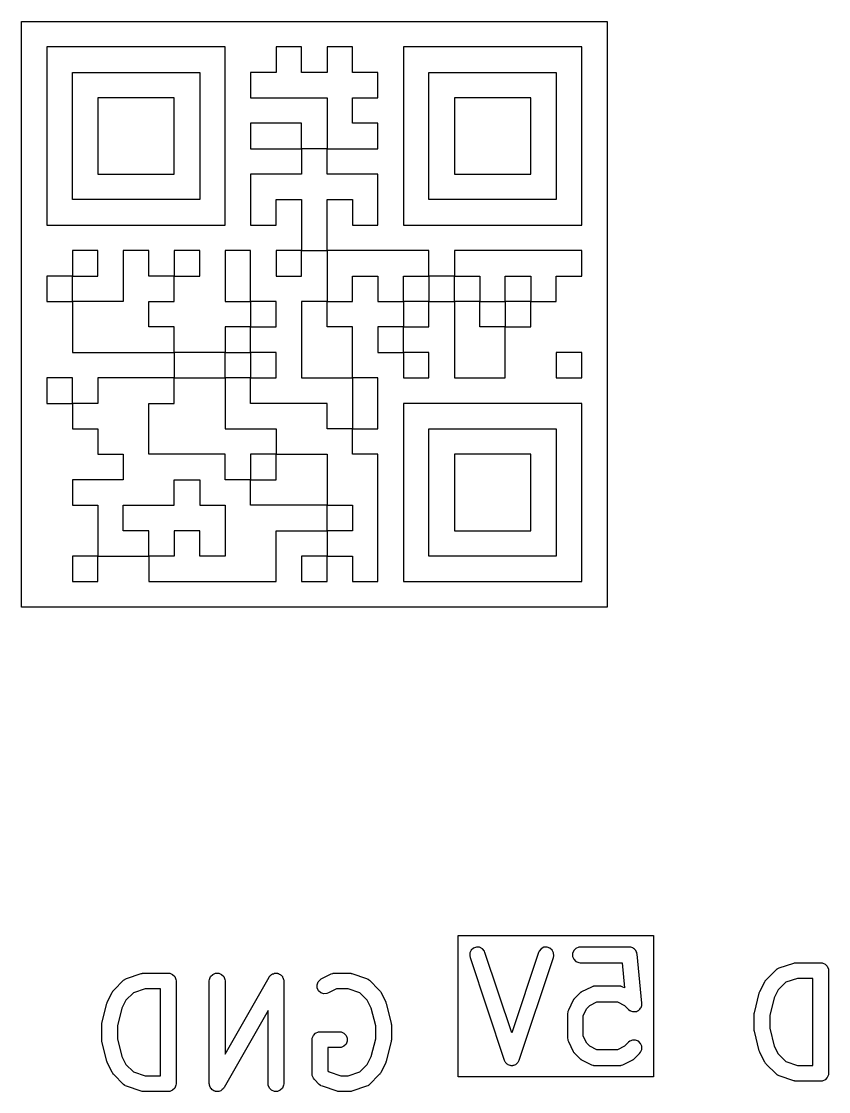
# Model space of a CAD drawing. Extents: x 172.1 to 201.5, y -105.2 to -85.7.
# Drawn here: x 172.16 to 180.01, y -103.37 to -92.96 of the extents above; entities that cross this region are included whole.
import ezdxf

# ---------------------------------------------------------------- set-up
doc = ezdxf.new("R2010")
doc.units = 0
doc.layers.add('BLACK', color=7, linetype='CONTINUOUS')

msp = doc.modelspace()

# ---------------------------------------------------------------- linework, layer by layer
at = {"layer": 'BLACK', "linetype": 'CONTINUOUS'}
for p, q in [((172.155612, -95.8088), (172.155612, -92.958412)), ((172.155612, -92.958412), (175.006, -92.958412)), ((175.006, -92.958412), (177.856388, -92.958412)), ((177.856388, -92.958412), (177.856388, -93.206271)), ((173.270982, -93.206271), (172.403472, -93.206271)), ((172.403472, -93.206271), (172.403472, -94.073781)), ((174.138491, -93.206271), (173.270982, -93.206271)), ((174.138491, -94.073781), (174.138491, -93.206271)), ((174.758141, -93.206271), (174.634211, -93.206271)), ((174.634211, -93.206271), (174.634211, -93.330201)), ((174.88207, -93.206271), (174.758141, -93.206271)), ((174.88207, -93.330201), (174.88207, -93.206271)), ((175.25386, -93.206271), (175.12993, -93.206271)), ((175.12993, -93.206271), (175.12993, -93.330201)), ((175.37779, -93.206271), (175.25386, -93.206271)), ((175.37779, -93.330201), (175.37779, -93.206271)), ((176.741019, -93.206271), (175.87351, -93.206271)), ((175.87351, -93.206271), (175.87351, -94.073781)), ((177.608529, -93.206271), (176.741019, -93.206271)), ((177.608529, -94.073781), (177.608529, -93.206271)), ((177.856388, -93.206271), (177.856388, -95.43701)), ((174.634211, -93.330201), (174.634211, -93.454131)), ((174.88207, -93.454131), (174.88207, -93.330201)), ((175.12993, -93.330201), (175.12993, -93.454131)), ((175.37779, -93.454131), (175.37779, -93.330201)), ((172.651332, -94.073781), (172.651332, -93.454131)), ((172.651332, -93.454131), (173.270982, -93.454131)), ((173.270982, -93.454131), (173.890631, -93.454131)), ((173.890631, -93.454131), (173.890631, -93.701991)), ((174.510281, -93.454131), (174.386351, -93.454131)), ((174.386351, -93.454131), (174.386351, -93.578061)), ((174.634211, -93.454131), (174.510281, -93.454131)), ((175.006, -93.454131), (174.88207, -93.454131)), ((175.12993, -93.454131), (175.006, -93.454131)), ((175.50172, -93.454131), (175.37779, -93.454131)), ((175.62565, -93.454131), (175.50172, -93.454131)), ((175.62565, -93.578061), (175.62565, -93.454131)), ((176.12137, -94.073781), (176.12137, -93.454131)), ((176.12137, -93.454131), (176.741019, -93.454131)), ((176.741019, -93.454131), (177.360669, -93.454131)), ((177.360669, -93.454131), (177.360669, -93.701991)), ((174.386351, -93.578061), (174.386351, -93.701991)), ((175.62565, -93.701991), (175.62565, -93.578061)), ((173.270982, -93.701991), (172.899192, -93.701991)), ((172.899192, -93.701991), (172.899192, -94.073781)), ((173.642771, -93.701991), (173.270982, -93.701991)), ((173.642771, -94.073781), (173.642771, -93.701991)), ((173.890631, -93.701991), (173.890631, -94.073781)), ((174.386351, -93.701991), (174.758141, -93.701991)), ((174.758141, -93.701991), (175.12993, -93.701991)), ((175.12993, -93.701991), (175.12993, -93.949851)), ((175.37779, -93.825921), (175.37779, -93.701991)), ((175.37779, -93.701991), (175.50172, -93.701991)), ((175.50172, -93.701991), (175.62565, -93.701991)), ((176.741019, -93.701991), (176.369229, -93.701991)), ((176.369229, -93.701991), (176.369229, -94.073781)), ((177.112809, -93.701991), (176.741019, -93.701991)), ((177.112809, -94.073781), (177.112809, -93.701991)), ((177.360669, -93.701991), (177.360669, -94.073781)), ((175.37779, -93.949851), (175.37779, -93.825921)), ((174.634211, -93.949851), (174.386351, -93.949851)), ((174.386351, -93.949851), (174.386351, -94.073781)), ((174.88207, -93.949851), (174.634211, -93.949851)), ((174.88207, -94.073781), (174.88207, -93.949851)), ((175.12993, -93.949851), (175.12993, -94.197711)), ((175.50172, -93.949851), (175.37779, -93.949851)), ((175.62565, -93.949851), (175.50172, -93.949851)), ((175.62565, -94.073781), (175.62565, -93.949851)), ((172.403472, -94.073781), (172.403472, -94.94129)), ((172.651332, -94.69343), (172.651332, -94.073781)), ((172.899192, -94.073781), (172.899192, -94.445571)), ((173.642771, -94.445571), (173.642771, -94.073781)), ((173.890631, -94.073781), (173.890631, -94.69343)), ((174.138491, -94.94129), (174.138491, -94.073781)), ((174.386351, -94.073781), (174.386351, -94.197711)), ((174.88207, -94.197711), (174.88207, -94.073781)), ((175.62565, -94.197711), (175.62565, -94.073781)), ((175.87351, -94.073781), (175.87351, -94.94129)), ((176.12137, -94.69343), (176.12137, -94.073781)), ((176.369229, -94.073781), (176.369229, -94.445571)), ((177.112809, -94.445571), (177.112809, -94.073781)), ((177.360669, -94.073781), (177.360669, -94.69343)), ((177.608529, -94.94129), (177.608529, -94.073781)), ((174.386351, -94.197711), (174.634211, -94.197711)), ((174.634211, -94.197711), (174.88207, -94.197711)), ((175.006, -94.197711), (174.88207, -94.197711)), ((174.88207, -94.197711), (174.88207, -94.321641)), ((175.12993, -94.197711), (175.006, -94.197711)), ((175.12993, -94.321641), (175.12993, -94.197711)), ((175.12993, -94.197711), (175.37779, -94.197711)), ((175.37779, -94.197711), (175.62565, -94.197711)), ((174.88207, -94.321641), (174.88207, -94.445571)), ((175.12993, -94.445571), (175.12993, -94.321641)), ((172.899192, -94.445571), (173.270982, -94.445571)), ((173.270982, -94.445571), (173.642771, -94.445571)), ((174.634211, -94.445571), (174.386351, -94.445571)), ((174.386351, -94.445571), (174.386351, -94.69343)), ((174.88207, -94.445571), (174.634211, -94.445571)), ((175.37779, -94.445571), (175.12993, -94.445571)), ((175.62565, -94.445571), (175.37779, -94.445571)), ((175.62565, -94.69343), (175.62565, -94.445571)), ((176.369229, -94.445571), (176.741019, -94.445571)), ((176.741019, -94.445571), (177.112809, -94.445571)), ((173.270982, -94.69343), (172.651332, -94.69343)), ((173.890631, -94.69343), (173.270982, -94.69343)), ((174.386351, -94.69343), (174.386351, -94.94129)), ((174.634211, -94.81736), (174.634211, -94.69343)), ((174.634211, -94.69343), (174.758141, -94.69343)), ((174.758141, -94.69343), (174.88207, -94.69343)), ((174.88207, -94.69343), (174.88207, -94.94129)), ((175.12993, -94.94129), (175.12993, -94.69343)), ((175.12993, -94.69343), (175.25386, -94.69343)), ((175.25386, -94.69343), (175.37779, -94.69343)), ((175.37779, -94.69343), (175.37779, -94.81736)), ((175.62565, -94.94129), (175.62565, -94.69343)), ((176.741019, -94.69343), (176.12137, -94.69343)), ((177.360669, -94.69343), (176.741019, -94.69343)), ((174.634211, -94.94129), (174.634211, -94.81736)), ((175.37779, -94.81736), (175.37779, -94.94129)), ((172.403472, -94.94129), (173.270982, -94.94129)), ((173.270982, -94.94129), (174.138491, -94.94129)), ((174.386351, -94.94129), (174.510281, -94.94129)), ((174.510281, -94.94129), (174.634211, -94.94129)), ((174.88207, -94.94129), (174.88207, -95.18915)), ((175.12993, -95.18915), (175.12993, -94.94129)), ((175.37779, -94.94129), (175.50172, -94.94129)), ((175.50172, -94.94129), (175.62565, -94.94129)), ((175.87351, -94.94129), (176.741019, -94.94129)), ((176.741019, -94.94129), (177.608529, -94.94129)), ((172.775262, -95.18915), (172.651332, -95.18915)), ((172.651332, -95.18915), (172.651332, -95.31308)), ((172.899192, -95.18915), (172.775262, -95.18915)), ((172.899192, -95.31308), (172.899192, -95.18915)), ((173.270982, -95.18915), (173.147052, -95.18915)), ((173.147052, -95.18915), (173.147052, -95.43701)), ((173.394911, -95.18915), (173.270982, -95.18915)), ((173.394911, -95.31308), (173.394911, -95.18915)), ((173.766701, -95.18915), (173.642771, -95.18915)), ((173.642771, -95.18915), (173.642771, -95.31308)), ((173.890631, -95.18915), (173.766701, -95.18915)), ((173.890631, -95.31308), (173.890631, -95.18915)), ((174.262421, -95.18915), (174.138491, -95.18915)), ((174.138491, -95.18915), (174.138491, -95.43701)), ((174.386351, -95.18915), (174.262421, -95.18915)), ((174.386351, -95.43701), (174.386351, -95.18915)), ((174.758141, -95.18915), (174.634211, -95.18915)), ((174.634211, -95.18915), (174.634211, -95.31308)), ((174.88207, -95.18915), (174.758141, -95.18915)), ((174.88207, -95.31308), (174.88207, -95.18915)), ((174.88207, -95.18915), (175.006, -95.18915)), ((175.006, -95.18915), (175.12993, -95.18915)), ((175.62565, -95.18915), (175.12993, -95.18915)), ((175.12993, -95.18915), (175.12993, -95.43701)), ((176.12137, -95.18915), (175.62565, -95.18915)), ((176.12137, -95.31308), (176.12137, -95.18915)), ((176.988879, -95.18915), (176.369229, -95.18915)), ((176.369229, -95.18915), (176.369229, -95.31308)), ((177.608529, -95.18915), (176.988879, -95.18915)), ((177.608529, -95.31308), (177.608529, -95.18915)), ((172.651332, -95.31308), (172.651332, -95.43701)), ((172.899192, -95.43701), (172.899192, -95.31308)), ((173.394911, -95.43701), (173.394911, -95.31308)), ((173.642771, -95.31308), (173.642771, -95.43701)), ((173.890631, -95.43701), (173.890631, -95.31308)), ((174.634211, -95.31308), (174.634211, -95.43701)), ((174.88207, -95.43701), (174.88207, -95.31308)), ((176.12137, -95.43701), (176.12137, -95.31308)), ((176.369229, -95.31308), (176.369229, -95.43701)), ((177.608529, -95.43701), (177.608529, -95.31308)), ((172.527402, -95.43701), (172.403472, -95.43701)), ((172.403472, -95.43701), (172.403472, -95.56094)), ((172.651332, -95.43701), (172.527402, -95.43701)), ((172.651332, -95.56094), (172.651332, -95.43701)), ((172.651332, -95.43701), (172.775262, -95.43701)), ((172.775262, -95.43701), (172.899192, -95.43701)), ((173.147052, -95.43701), (173.147052, -95.68487)), ((173.518841, -95.43701), (173.394911, -95.43701)), ((173.642771, -95.43701), (173.518841, -95.43701)), ((173.642771, -95.56094), (173.642771, -95.43701)), ((173.642771, -95.43701), (173.766701, -95.43701)), ((173.766701, -95.43701), (173.890631, -95.43701)), ((174.138491, -95.43701), (174.138491, -95.68487)), ((174.386351, -95.68487), (174.386351, -95.43701)), ((174.634211, -95.43701), (174.758141, -95.43701)), ((174.758141, -95.43701), (174.88207, -95.43701)), ((175.12993, -95.43701), (175.12993, -95.68487)), ((175.37779, -95.56094), (175.37779, -95.43701)), ((175.37779, -95.43701), (175.50172, -95.43701)), ((175.50172, -95.43701), (175.62565, -95.43701)), ((175.62565, -95.43701), (175.62565, -95.56094)), ((175.87351, -95.56094), (175.87351, -95.43701)), ((175.87351, -95.43701), (175.99744, -95.43701)), ((175.99744, -95.43701), (176.12137, -95.43701)), ((176.12137, -95.43701), (176.12137, -95.56094)), ((176.2453, -95.43701), (176.12137, -95.43701)), ((176.369229, -95.43701), (176.2453, -95.43701)), ((176.369229, -95.56094), (176.369229, -95.43701)), ((176.369229, -95.43701), (176.493159, -95.43701)), ((176.493159, -95.43701), (176.617089, -95.43701)), ((176.617089, -95.43701), (176.617089, -95.56094)), ((176.864949, -95.56094), (176.864949, -95.43701)), ((176.864949, -95.43701), (176.988879, -95.43701)), ((176.988879, -95.43701), (177.112809, -95.43701)), ((177.112809, -95.43701), (177.112809, -95.56094)), ((177.360669, -95.56094), (177.360669, -95.43701)), ((177.360669, -95.43701), (177.484599, -95.43701)), ((177.484599, -95.43701), (177.608529, -95.43701)), ((177.856388, -95.43701), (177.856388, -95.8088)), ((172.403472, -95.56094), (172.403472, -95.68487)), ((172.651332, -95.68487), (172.651332, -95.56094)), ((173.642771, -95.68487), (173.642771, -95.56094)), ((175.37779, -95.68487), (175.37779, -95.56094)), ((175.62565, -95.56094), (175.62565, -95.68487)), ((175.87351, -95.68487), (175.87351, -95.56094)), ((176.12137, -95.56094), (176.12137, -95.68487)), ((176.369229, -95.68487), (176.369229, -95.56094)), ((176.617089, -95.56094), (176.617089, -95.68487)), ((176.864949, -95.68487), (176.864949, -95.56094)), ((177.112809, -95.56094), (177.112809, -95.68487)), ((177.360669, -95.68487), (177.360669, -95.56094)), ((172.403472, -95.68487), (172.527402, -95.68487)), ((172.527402, -95.68487), (172.651332, -95.68487)), ((172.899192, -95.68487), (172.651332, -95.68487)), ((172.651332, -95.68487), (172.651332, -95.93273)), ((173.147052, -95.68487), (172.899192, -95.68487)), ((173.394911, -95.8088), (173.394911, -95.68487)), ((173.394911, -95.68487), (173.518841, -95.68487)), ((173.518841, -95.68487), (173.642771, -95.68487)), ((174.138491, -95.68487), (174.262421, -95.68487)), ((174.262421, -95.68487), (174.386351, -95.68487)), ((174.510281, -95.68487), (174.386351, -95.68487)), ((174.386351, -95.68487), (174.386351, -95.8088)), ((174.634211, -95.68487), (174.510281, -95.68487)), ((174.634211, -95.8088), (174.634211, -95.68487)), ((175.006, -95.68487), (174.88207, -95.68487)), ((174.88207, -95.68487), (174.88207, -95.93273)), ((175.12993, -95.68487), (175.006, -95.68487)), ((175.12993, -95.68487), (175.25386, -95.68487)), ((175.12993, -95.8088), (175.12993, -95.68487)), ((175.25386, -95.68487), (175.37779, -95.68487)), ((175.62565, -95.68487), (175.74958, -95.68487)), ((175.74958, -95.68487), (175.87351, -95.68487)), ((175.99744, -95.68487), (175.87351, -95.68487)), ((175.87351, -95.68487), (175.87351, -95.8088)), ((176.12137, -95.68487), (175.99744, -95.68487)), ((176.12137, -95.8088), (176.12137, -95.68487)), ((176.12137, -95.68487), (176.2453, -95.68487)), ((176.2453, -95.68487), (176.369229, -95.68487)), ((176.493159, -95.68487), (176.369229, -95.68487)), ((176.369229, -95.68487), (176.369229, -96.056659)), ((176.617089, -95.68487), (176.493159, -95.68487)), ((176.617089, -95.68487), (176.741019, -95.68487)), ((176.617089, -95.8088), (176.617089, -95.68487)), ((176.741019, -95.68487), (176.864949, -95.68487)), ((176.988879, -95.68487), (176.864949, -95.68487)), ((176.864949, -95.68487), (176.864949, -95.8088)), ((177.112809, -95.68487), (176.988879, -95.68487)), ((177.112809, -95.8088), (177.112809, -95.68487)), ((177.112809, -95.68487), (177.236739, -95.68487)), ((177.236739, -95.68487), (177.360669, -95.68487)), ((172.155612, -98.659188), (172.155612, -95.8088)), ((173.394911, -95.93273), (173.394911, -95.8088)), ((174.386351, -95.8088), (174.386351, -95.93273)), ((174.634211, -95.93273), (174.634211, -95.8088)), ((175.12993, -95.93273), (175.12993, -95.8088)), ((175.87351, -95.8088), (175.87351, -95.93273)), ((176.12137, -95.93273), (176.12137, -95.8088)), ((176.617089, -95.93273), (176.617089, -95.8088)), ((176.864949, -95.8088), (176.864949, -95.93273)), ((177.112809, -95.93273), (177.112809, -95.8088)), ((177.856388, -95.8088), (177.856388, -96.180589)), ((172.651332, -95.93273), (172.651332, -96.180589)), ((173.518841, -95.93273), (173.394911, -95.93273)), ((173.642771, -95.93273), (173.518841, -95.93273)), ((173.642771, -96.056659), (173.642771, -95.93273)), ((174.262421, -95.93273), (174.138491, -95.93273)), ((174.138491, -95.93273), (174.138491, -96.056659)), ((174.386351, -95.93273), (174.262421, -95.93273)), ((174.386351, -96.056659), (174.386351, -95.93273)), ((174.386351, -95.93273), (174.510281, -95.93273)), ((174.510281, -95.93273), (174.634211, -95.93273)), ((174.88207, -95.93273), (174.88207, -96.056659)), ((175.25386, -95.93273), (175.12993, -95.93273)), ((175.37779, -95.93273), (175.25386, -95.93273)), ((175.37779, -96.180589), (175.37779, -95.93273)), ((175.74958, -95.93273), (175.62565, -95.93273)), ((175.62565, -95.93273), (175.62565, -96.056659)), ((175.87351, -95.93273), (175.74958, -95.93273)), ((175.87351, -96.056659), (175.87351, -95.93273)), ((175.87351, -95.93273), (175.99744, -95.93273)), ((175.99744, -95.93273), (176.12137, -95.93273)), ((176.741019, -95.93273), (176.617089, -95.93273)), ((176.864949, -95.93273), (176.741019, -95.93273)), ((176.864949, -96.180589), (176.864949, -95.93273)), ((176.864949, -95.93273), (176.988879, -95.93273)), ((176.988879, -95.93273), (177.112809, -95.93273)), ((173.642771, -96.180589), (173.642771, -96.056659)), ((174.138491, -96.056659), (174.138491, -96.180589)), ((174.386351, -96.180589), (174.386351, -96.056659)), ((174.88207, -96.056659), (174.88207, -96.428449)), ((175.62565, -96.056659), (175.62565, -96.180589)), ((175.87351, -96.180589), (175.87351, -96.056659)), ((176.369229, -96.056659), (176.369229, -96.428449)), ((172.651332, -96.180589), (173.147052, -96.180589)), ((173.147052, -96.180589), (173.642771, -96.180589)), ((173.642771, -96.180589), (173.642771, -96.304519)), ((173.890631, -96.180589), (173.642771, -96.180589)), ((174.138491, -96.180589), (173.890631, -96.180589)), ((174.138491, -96.304519), (174.138491, -96.180589)), ((174.138491, -96.180589), (174.262421, -96.180589)), ((174.262421, -96.180589), (174.386351, -96.180589)), ((174.386351, -96.180589), (174.386351, -96.304519)), ((174.510281, -96.180589), (174.386351, -96.180589)), ((174.634211, -96.180589), (174.510281, -96.180589)), ((174.634211, -96.304519), (174.634211, -96.180589)), ((175.37779, -96.428449), (175.37779, -96.180589)), ((175.62565, -96.180589), (175.74958, -96.180589)), ((175.74958, -96.180589), (175.87351, -96.180589)), ((175.99744, -96.180589), (175.87351, -96.180589)), ((175.87351, -96.180589), (175.87351, -96.304519)), ((176.12137, -96.180589), (175.99744, -96.180589)), ((176.12137, -96.304519), (176.12137, -96.180589)), ((176.864949, -96.428449), (176.864949, -96.180589)), ((177.484599, -96.180589), (177.360669, -96.180589)), ((177.360669, -96.180589), (177.360669, -96.304519)), ((177.608529, -96.180589), (177.484599, -96.180589)), ((177.608529, -96.304519), (177.608529, -96.180589)), ((177.856388, -96.180589), (177.856388, -96.676309)), ((173.642771, -96.304519), (173.642771, -96.428449)), ((174.138491, -96.428449), (174.138491, -96.304519)), ((174.386351, -96.304519), (174.386351, -96.428449)), ((174.634211, -96.428449), (174.634211, -96.304519)), ((175.87351, -96.304519), (175.87351, -96.428449)), ((176.12137, -96.428449), (176.12137, -96.304519)), ((177.360669, -96.304519), (177.360669, -96.428449)), ((177.608529, -96.428449), (177.608529, -96.304519)), ((172.527402, -96.428449), (172.403472, -96.428449)), ((172.403472, -96.428449), (172.403472, -96.552379)), ((172.651332, -96.428449), (172.527402, -96.428449)), ((172.651332, -96.552379), (172.651332, -96.428449)), ((173.270982, -96.428449), (172.899192, -96.428449)), ((172.899192, -96.428449), (172.899192, -96.552379)), ((173.642771, -96.428449), (173.270982, -96.428449)), ((173.642771, -96.552379), (173.642771, -96.428449)), ((173.642771, -96.428449), (173.890631, -96.428449)), ((173.890631, -96.428449), (174.138491, -96.428449)), ((174.138491, -96.428449), (174.138491, -96.676309)), ((174.262421, -96.428449), (174.138491, -96.428449)), ((174.386351, -96.428449), (174.262421, -96.428449)), ((174.386351, -96.552379), (174.386351, -96.428449)), ((174.386351, -96.428449), (174.510281, -96.428449)), ((174.510281, -96.428449), (174.634211, -96.428449)), ((174.88207, -96.428449), (175.12993, -96.428449)), ((175.12993, -96.428449), (175.37779, -96.428449)), ((175.50172, -96.428449), (175.37779, -96.428449)), ((175.37779, -96.428449), (175.37779, -96.676309)), ((175.62565, -96.428449), (175.50172, -96.428449)), ((175.62565, -96.676309), (175.62565, -96.428449)), ((175.87351, -96.428449), (175.99744, -96.428449)), ((175.99744, -96.428449), (176.12137, -96.428449)), ((176.369229, -96.428449), (176.617089, -96.428449)), ((176.617089, -96.428449), (176.864949, -96.428449)), ((177.360669, -96.428449), (177.484599, -96.428449)), ((177.484599, -96.428449), (177.608529, -96.428449)), ((172.403472, -96.552379), (172.403472, -96.676309)), ((172.651332, -96.676309), (172.651332, -96.552379)), ((172.899192, -96.552379), (172.899192, -96.676309)), ((173.642771, -96.676309), (173.642771, -96.552379)), ((174.386351, -96.676309), (174.386351, -96.552379)), ((172.403472, -96.676309), (172.527402, -96.676309)), ((172.527402, -96.676309), (172.651332, -96.676309)), ((172.775262, -96.676309), (172.651332, -96.676309)), ((172.651332, -96.676309), (172.651332, -96.800239)), ((172.899192, -96.676309), (172.775262, -96.676309)), ((173.394911, -96.924169), (173.394911, -96.676309)), ((173.394911, -96.676309), (173.518841, -96.676309)), ((173.518841, -96.676309), (173.642771, -96.676309)), ((174.138491, -96.676309), (174.138491, -96.924169)), ((174.758141, -96.676309), (174.386351, -96.676309)), ((175.12993, -96.676309), (174.758141, -96.676309)), ((175.12993, -96.800239), (175.12993, -96.676309)), ((175.37779, -96.676309), (175.37779, -96.924169)), ((175.62565, -96.924169), (175.62565, -96.676309)), ((176.741019, -96.676309), (175.87351, -96.676309)), ((175.87351, -96.676309), (175.87351, -97.543818)), ((177.608529, -96.676309), (176.741019, -96.676309)), ((177.608529, -97.543818), (177.608529, -96.676309)), ((177.856388, -96.676309), (177.856388, -98.659188)), ((172.651332, -96.800239), (172.651332, -96.924169)), ((175.12993, -96.924169), (175.12993, -96.800239)), ((172.651332, -96.924169), (172.775262, -96.924169)), ((172.775262, -96.924169), (172.899192, -96.924169)), ((172.899192, -96.924169), (172.899192, -97.048099)), ((173.394911, -97.172029), (173.394911, -96.924169)), ((174.138491, -96.924169), (174.386351, -96.924169)), ((174.386351, -96.924169), (174.634211, -96.924169)), ((174.634211, -96.924169), (174.634211, -97.048099)), ((175.25386, -96.924169), (175.12993, -96.924169)), ((175.37779, -96.924169), (175.25386, -96.924169)), ((175.37779, -97.048099), (175.37779, -96.924169)), ((175.37779, -96.924169), (175.50172, -96.924169)), ((175.50172, -96.924169), (175.62565, -96.924169)), ((176.12137, -97.543818), (176.12137, -96.924169)), ((176.12137, -96.924169), (176.741019, -96.924169)), ((176.741019, -96.924169), (177.360669, -96.924169)), ((177.360669, -96.924169), (177.360669, -97.172029)), ((172.899192, -97.048099), (172.899192, -97.172029)), ((174.634211, -97.048099), (174.634211, -97.172029)), ((175.37779, -97.172029), (175.37779, -97.048099)), ((172.899192, -97.172029), (173.023122, -97.172029)), ((173.023122, -97.172029), (173.147052, -97.172029)), ((173.147052, -97.172029), (173.147052, -97.295959)), ((173.766701, -97.172029), (173.394911, -97.172029)), ((174.138491, -97.172029), (173.766701, -97.172029)), ((174.138491, -97.295959), (174.138491, -97.172029)), ((174.510281, -97.172029), (174.386351, -97.172029)), ((174.386351, -97.172029), (174.386351, -97.295959)), ((174.634211, -97.172029), (174.510281, -97.172029)), ((174.634211, -97.295959), (174.634211, -97.172029)), ((174.634211, -97.172029), (174.88207, -97.172029)), ((174.88207, -97.172029), (175.12993, -97.172029)), ((175.12993, -97.172029), (175.12993, -97.419889)), ((175.50172, -97.172029), (175.37779, -97.172029)), ((175.62565, -97.172029), (175.50172, -97.172029)), ((175.62565, -97.791678), (175.62565, -97.172029)), ((176.741019, -97.172029), (176.369229, -97.172029)), ((176.369229, -97.172029), (176.369229, -97.543818)), ((177.112809, -97.172029), (176.741019, -97.172029)), ((177.112809, -97.543818), (177.112809, -97.172029)), ((177.360669, -97.172029), (177.360669, -97.543818)), ((173.147052, -97.295959), (173.147052, -97.419889)), ((174.138491, -97.419889), (174.138491, -97.295959)), ((174.386351, -97.295959), (174.386351, -97.419889)), ((174.634211, -97.419889), (174.634211, -97.295959)), ((172.899192, -97.419889), (172.651332, -97.419889)), ((172.651332, -97.419889), (172.651332, -97.543818)), ((173.147052, -97.419889), (172.899192, -97.419889)), ((173.642771, -97.543818), (173.642771, -97.419889)), ((173.642771, -97.419889), (173.766701, -97.419889)), ((173.766701, -97.419889), (173.890631, -97.419889)), ((173.890631, -97.419889), (173.890631, -97.543818)), ((174.262421, -97.419889), (174.138491, -97.419889)), ((174.386351, -97.419889), (174.262421, -97.419889)), ((174.386351, -97.419889), (174.510281, -97.419889)), ((174.386351, -97.543818), (174.386351, -97.419889)), ((174.510281, -97.419889), (174.634211, -97.419889)), ((175.12993, -97.419889), (175.12993, -97.667748)), ((172.651332, -97.543818), (172.651332, -97.667748)), ((173.642771, -97.667748), (173.642771, -97.543818)), ((173.890631, -97.543818), (173.890631, -97.667748)), ((174.386351, -97.667748), (174.386351, -97.543818)), ((175.87351, -97.543818), (175.87351, -98.411328)), ((176.12137, -98.163468), (176.12137, -97.543818)), ((176.369229, -97.543818), (176.369229, -97.915608)), ((177.112809, -97.915608), (177.112809, -97.543818)), ((177.360669, -97.543818), (177.360669, -98.163468)), ((177.608529, -98.411328), (177.608529, -97.543818)), ((172.651332, -97.667748), (172.775262, -97.667748)), ((172.775262, -97.667748), (172.899192, -97.667748)), ((172.899192, -97.667748), (172.899192, -97.915608)), ((173.147052, -97.791678), (173.147052, -97.667748)), ((173.147052, -97.667748), (173.394911, -97.667748)), ((173.394911, -97.667748), (173.642771, -97.667748)), ((173.890631, -97.667748), (174.014561, -97.667748)), ((174.014561, -97.667748), (174.138491, -97.667748)), ((174.138491, -97.667748), (174.138491, -97.915608)), ((174.758141, -97.667748), (174.386351, -97.667748)), ((175.12993, -97.667748), (174.758141, -97.667748)), ((175.12993, -97.791678), (175.12993, -97.667748)), ((175.12993, -97.667748), (175.25386, -97.667748)), ((175.25386, -97.667748), (175.37779, -97.667748)), ((175.37779, -97.667748), (175.37779, -97.791678)), ((173.147052, -97.915608), (173.147052, -97.791678)), ((175.12993, -97.915608), (175.12993, -97.791678)), ((175.37779, -97.791678), (175.37779, -97.915608)), ((175.62565, -98.411328), (175.62565, -97.791678)), ((172.899192, -97.915608), (172.899192, -98.163468)), ((173.270982, -97.915608), (173.147052, -97.915608)), ((173.394911, -97.915608), (173.270982, -97.915608)), ((173.394911, -98.039538), (173.394911, -97.915608)), ((173.766701, -97.915608), (173.642771, -97.915608)), ((173.642771, -97.915608), (173.642771, -98.039538)), ((173.890631, -97.915608), (173.766701, -97.915608)), ((173.890631, -98.039538), (173.890631, -97.915608)), ((174.138491, -97.915608), (174.138491, -98.163468)), ((174.634211, -98.163468), (174.634211, -97.915608)), ((174.634211, -97.915608), (174.88207, -97.915608)), ((174.88207, -97.915608), (175.12993, -97.915608)), ((175.25386, -97.915608), (175.12993, -97.915608)), ((175.12993, -97.915608), (175.12993, -98.039538)), ((175.37779, -97.915608), (175.25386, -97.915608)), ((176.369229, -97.915608), (176.741019, -97.915608)), ((176.741019, -97.915608), (177.112809, -97.915608)), ((173.394911, -98.163468), (173.394911, -98.039538)), ((173.642771, -98.039538), (173.642771, -98.163468)), ((173.890631, -98.163468), (173.890631, -98.039538)), ((175.12993, -98.039538), (175.12993, -98.163468)), ((172.775262, -98.163468), (172.651332, -98.163468)), ((172.651332, -98.163468), (172.651332, -98.287398)), ((172.899192, -98.163468), (172.775262, -98.163468)), ((172.899192, -98.287398), (172.899192, -98.163468)), ((172.899192, -98.163468), (173.147052, -98.163468)), ((173.147052, -98.163468), (173.394911, -98.163468)), ((173.518841, -98.163468), (173.394911, -98.163468)), ((173.394911, -98.163468), (173.394911, -98.287398)), ((173.642771, -98.163468), (173.518841, -98.163468)), ((174.014561, -98.163468), (173.890631, -98.163468)), ((174.138491, -98.163468), (174.014561, -98.163468)), ((174.634211, -98.411328), (174.634211, -98.163468)), ((175.006, -98.163468), (174.88207, -98.163468)), ((174.88207, -98.163468), (174.88207, -98.287398)), ((175.12993, -98.163468), (175.006, -98.163468)), ((175.12993, -98.287398), (175.12993, -98.163468)), ((175.12993, -98.163468), (175.25386, -98.163468)), ((175.25386, -98.163468), (175.37779, -98.163468)), ((175.37779, -98.163468), (175.37779, -98.287398)), ((176.741019, -98.163468), (176.12137, -98.163468)), ((177.360669, -98.163468), (176.741019, -98.163468)), ((172.651332, -98.287398), (172.651332, -98.411328)), ((172.899192, -98.411328), (172.899192, -98.287398)), ((173.394911, -98.287398), (173.394911, -98.411328)), ((174.88207, -98.287398), (174.88207, -98.411328)), ((175.12993, -98.411328), (175.12993, -98.287398)), ((175.37779, -98.287398), (175.37779, -98.411328)), ((172.651332, -98.411328), (172.775262, -98.411328)), ((172.775262, -98.411328), (172.899192, -98.411328)), ((173.394911, -98.411328), (174.014561, -98.411328)), ((174.014561, -98.411328), (174.634211, -98.411328)), ((174.88207, -98.411328), (175.006, -98.411328)), ((175.006, -98.411328), (175.12993, -98.411328)), ((175.37779, -98.411328), (175.50172, -98.411328)), ((175.50172, -98.411328), (175.62565, -98.411328)), ((175.87351, -98.411328), (176.741019, -98.411328)), ((176.741019, -98.411328), (177.608529, -98.411328)), ((175.006, -98.659188), (172.155612, -98.659188)), ((177.856388, -98.659188), (175.006, -98.659188)), ((176.407647, -103.232074), (176.407647, -101.856852)), ((176.407647, -101.856852), (178.30572, -101.856852)), ((178.30572, -101.856852), (178.30572, -103.232074)), ((176.556772, -101.978003), (176.534223, -101.99756)), ((176.585089, -101.968564), (176.556772, -101.978003)), ((176.614863, -101.97068), (176.585089, -101.968564)), ((176.64156, -101.984029), (176.614863, -101.97068)), ((177.241117, -101.970681), (177.21442, -101.984029)), ((177.270891, -101.968564), (177.241117, -101.970681)), ((177.299208, -101.978003), (177.270891, -101.968564)), ((177.321757, -101.997561), (177.299208, -101.978003)), ((177.579733, -101.969433), (177.552156, -101.980856)), ((177.594657, -101.967963), (177.579733, -101.969433)), ((178.070847, -101.967963), (177.594657, -101.967963)), ((178.076365, -101.968506), (178.070847, -101.967963)), ((178.078231, -101.96832), (178.076365, -101.968506)), ((178.080053, -101.968869), (178.078231, -101.96832)), ((178.085771, -101.969433), (178.080053, -101.968869)), ((178.096103, -101.973712), (178.085771, -101.969433)), ((178.106808, -101.976943), (178.096103, -101.973712)), ((178.109788, -101.979381), (178.106808, -101.976943)), ((176.520874, -102.024257), (176.518758, -102.054031)), ((176.518758, -102.054031), (176.522083, -102.068654)), ((176.534223, -101.99756), (176.520874, -102.024257)), ((176.522083, -102.068654), (176.855416, -103.068654)), ((176.661117, -102.006578), (176.64156, -101.984029)), ((176.667231, -102.020272), (176.661117, -102.006578)), ((176.92799, -102.802549), (176.667231, -102.020272)), ((177.188749, -102.020272), (176.92799, -102.802549)), ((177.000564, -103.068654), (177.333897, -102.068655)), ((177.194863, -102.006579), (177.188749, -102.020272)), ((177.21442, -101.984029), (177.194863, -102.006579)), ((177.335106, -102.024258), (177.321757, -101.997561)), ((177.333897, -102.068655), (177.337222, -102.054032)), ((177.337222, -102.054032), (177.335106, -102.024258)), ((177.53105, -102.001962), (177.519627, -102.029539)), ((177.519627, -102.029539), (177.519627, -102.059387)), ((177.519627, -102.059387), (177.53105, -102.086964)), ((177.552156, -101.980856), (177.53105, -102.001962)), ((178.113348, -101.980856), (178.109788, -101.979381)), ((178.121257, -101.988765), (178.113348, -101.980856)), ((178.129909, -101.995844), (178.121257, -101.988765)), ((178.131729, -101.999237), (178.129909, -101.995844)), ((178.134454, -102.001962), (178.131729, -101.999237)), ((178.138732, -102.012291), (178.134454, -102.001962)), ((178.14402, -102.022147), (178.138732, -102.012291)), ((178.145149, -102.027782), (178.14402, -102.022147)), ((178.145877, -102.029539), (178.145149, -102.027782)), ((178.145877, -102.031412), (178.145877, -102.029539)), ((178.146967, -102.036851), (178.145877, -102.031412)), ((178.194586, -102.513041), (178.146967, -102.036851)), ((177.53105, -102.086964), (177.552156, -102.10807)), ((177.552156, -102.10807), (177.579733, -102.119493)), ((177.579733, -102.119493), (177.594657, -102.120963)), ((177.594657, -102.120963), (178.001616, -102.120963)), ((178.001616, -102.120963), (178.026029, -102.365095)), ((179.499782, -102.190388), (179.511375, -102.180875)), ((179.511375, -102.180875), (179.513914, -102.179823)), ((179.513914, -102.179823), (179.515991, -102.178022)), ((179.515991, -102.178022), (179.529685, -102.171908)), ((179.529685, -102.171908), (179.672541, -102.124289)), ((179.672541, -102.124289), (179.679943, -102.122605)), ((179.679943, -102.122605), (179.681809, -102.121833)), ((179.681809, -102.121833), (179.684514, -102.121566)), ((179.684514, -102.121566), (179.687164, -102.120964)), ((179.687164, -102.120964), (179.689178, -102.121107)), ((179.689178, -102.121107), (179.696733, -102.120363)), ((179.696733, -102.120363), (179.934828, -102.120363)), ((179.934828, -102.120363), (179.949752, -102.121833)), ((179.949752, -102.121833), (179.977329, -102.133256)), ((179.977329, -102.133256), (179.998435, -102.154362)), ((179.998435, -102.154362), (180.009858, -102.181939)), ((180.009858, -102.181939), (180.011328, -102.196863)), ((173.149782, -102.291988), (173.161375, -102.282475)), ((173.161375, -102.282475), (173.163914, -102.281423)), ((173.163914, -102.281423), (173.165991, -102.279622)), ((173.165991, -102.279622), (173.179685, -102.273508)), ((173.179685, -102.273508), (173.322541, -102.225889)), ((173.322541, -102.225889), (173.329943, -102.224205)), ((173.329943, -102.224205), (173.331809, -102.223433)), ((173.331809, -102.223433), (173.334514, -102.223166)), ((173.334514, -102.223166), (173.337164, -102.222564)), ((173.337164, -102.222564), (173.339178, -102.222707)), ((173.339178, -102.222707), (173.346733, -102.221963)), ((173.346733, -102.221963), (173.584828, -102.221963)), ((173.584828, -102.221963), (173.599752, -102.223433)), ((173.599752, -102.223433), (173.627329, -102.234856)), ((173.627329, -102.234856), (173.648435, -102.255962)), ((173.648435, -102.255962), (173.659858, -102.283539)), ((173.659858, -102.283539), (173.661328, -102.298463)), ((173.984519, -102.298463), (173.985989, -102.283539)), ((173.985989, -102.283539), (173.997412, -102.255962)), ((173.997412, -102.255962), (174.018518, -102.234856)), ((174.018518, -102.234856), (174.046095, -102.223433)), ((174.046095, -102.223433), (174.075943, -102.223433)), ((174.075943, -102.223433), (174.10352, -102.234856)), ((174.10352, -102.234856), (174.124626, -102.255962)), ((174.124626, -102.255962), (174.136049, -102.283539)), ((174.136049, -102.283539), (174.137519, -102.298463)), ((174.137519, -103.010395), (174.566026, -102.260508)), ((174.566026, -102.260508), (174.568261, -102.257359)), ((174.568261, -102.257359), (174.56884, -102.255962)), ((174.56884, -102.255962), (174.570264, -102.254537)), ((174.570264, -102.254537), (174.574707, -102.24828)), ((174.574707, -102.24828), (174.582752, -102.242049)), ((174.582752, -102.242049), (174.589946, -102.234856)), ((174.589946, -102.234856), (174.594451, -102.232989)), ((174.594451, -102.232989), (174.598307, -102.230004)), ((174.598307, -102.230004), (174.608122, -102.227327)), ((174.608122, -102.227327), (174.617523, -102.223433)), ((174.617523, -102.223433), (174.6224, -102.223433)), ((174.6224, -102.223433), (174.627104, -102.22215)), ((174.627104, -102.22215), (174.637197, -102.223433)), ((174.637197, -102.223433), (174.647371, -102.223433)), ((174.647371, -102.223433), (174.651875, -102.225298)), ((174.651875, -102.225298), (174.656715, -102.225914)), ((174.656715, -102.225914), (174.665552, -102.230964)), ((174.665552, -102.230964), (174.674948, -102.234856)), ((174.674948, -102.234856), (174.678394, -102.238302)), ((174.678394, -102.238302), (174.68263, -102.240723)), ((174.68263, -102.240723), (174.68886, -102.248768)), ((174.68886, -102.248768), (174.696054, -102.255962)), ((174.696054, -102.255962), (174.69792, -102.260467)), ((174.69792, -102.260467), (174.700906, -102.264323)), ((174.700906, -102.264323), (174.703582, -102.274138)), ((174.703582, -102.274138), (174.707477, -102.283539)), ((174.707477, -102.283539), (174.708228, -102.291172)), ((175.042178, -102.308197), (175.061735, -102.285647)), ((175.061735, -102.285647), (175.074426, -102.277658)), ((175.074426, -102.277658), (175.169664, -102.230039)), ((175.169664, -102.230039), (175.18367, -102.22468)), ((175.18367, -102.22468), (175.186411, -102.224485)), ((175.186411, -102.224485), (175.188952, -102.223433)), ((175.188952, -102.223433), (175.203876, -102.221963)), ((175.203876, -102.221963), (175.346733, -102.221963)), ((175.346733, -102.221963), (175.354287, -102.222707)), ((175.354287, -102.222707), (175.356301, -102.222564)), ((175.356301, -102.222564), (175.35895, -102.223166)), ((175.35895, -102.223166), (175.361657, -102.223433)), ((175.361657, -102.223433), (175.363524, -102.224206)), ((175.363524, -102.224206), (175.370924, -102.225889)), ((175.370924, -102.225889), (175.513781, -102.273508)), ((175.513781, -102.273508), (175.527474, -102.279622)), ((175.527474, -102.279622), (175.52955, -102.281422)), ((175.52955, -102.281422), (175.532091, -102.282475)), ((175.532091, -102.282475), (175.543684, -102.291988)), ((179.399729, -102.291492), (179.404544, -102.285626)), ((179.404544, -102.285626), (179.499782, -102.190388)), ((179.709146, -102.273363), (179.595201, -102.311344)), ((179.858328, -102.273363), (179.709146, -102.273363)), ((179.858328, -103.120363), (179.858328, -102.273363)), ((180.011328, -102.196863), (180.011328, -103.196863)), ((173.046752, -102.39672), (173.048203, -102.394417)), ((173.048203, -102.394417), (173.049729, -102.393092)), ((173.049729, -102.393092), (173.054544, -102.387226)), ((173.054544, -102.387226), (173.149782, -102.291988)), ((173.359146, -102.374963), (173.245201, -102.412944)), ((173.508328, -102.374963), (173.359146, -102.374963)), ((173.508328, -103.221963), (173.508328, -102.374963)), ((173.661328, -102.298463), (173.661328, -103.298463)), ((173.984519, -103.298463), (173.984519, -102.298463)), ((174.137519, -102.298463), (174.137519, -103.010395)), ((174.708228, -102.291172), (174.70876, -102.29312)), ((174.70876, -102.29312), (174.708568, -102.294623)), ((174.708568, -102.294623), (174.708947, -102.298463)), ((174.708947, -102.298463), (174.708947, -103.298463)), ((175.032739, -102.336514), (175.042178, -102.308197)), ((175.034855, -102.366288), (175.032739, -102.336514)), ((175.048203, -102.392985), (175.034855, -102.366288)), ((175.070753, -102.412542), (175.048203, -102.392985)), ((175.221936, -102.374963), (175.14285, -102.414506)), ((175.33432, -102.374963), (175.221936, -102.374963)), ((175.448264, -102.412944), (175.33432, -102.374963)), ((175.543684, -102.291988), (175.638922, -102.387226)), ((175.638922, -102.387226), (175.643736, -102.393092)), ((175.643736, -102.393092), (175.645263, -102.394417)), ((175.645263, -102.394417), (175.646713, -102.39672)), ((177.703302, -102.356991), (177.608064, -102.40461)), ((177.717308, -102.351632), (177.703302, -102.356991)), ((177.720049, -102.351437), (177.717308, -102.351632)), ((177.72259, -102.350385), (177.720049, -102.351437)), ((177.737514, -102.348915), (177.72259, -102.350385)), ((177.975609, -102.348915), (177.737514, -102.348915)), ((177.990533, -102.350385), (177.975609, -102.348915)), ((177.993073, -102.351437), (177.990533, -102.350385)), ((177.995815, -102.351632), (177.993073, -102.351437)), ((178.009821, -102.356991), (177.995815, -102.351632)), ((178.026029, -102.365095), (178.009821, -102.356991)), ((179.342595, -102.400746), (179.390214, -102.305508)), ((179.390214, -102.305508), (179.394259, -102.299081)), ((179.394259, -102.299081), (179.395031, -102.297219)), ((179.395031, -102.297219), (179.396752, -102.29512)), ((179.396752, -102.29512), (179.398203, -102.292817)), ((179.398203, -102.292817), (179.399729, -102.291492)), ((179.52151, -102.385036), (179.483198, -102.46166)), ((179.595201, -102.311344), (179.52151, -102.385036)), ((172.992595, -102.502346), (173.040214, -102.407108)), ((173.040214, -102.407108), (173.044259, -102.400681)), ((173.044259, -102.400681), (173.045031, -102.398819)), ((173.045031, -102.398819), (173.046752, -102.39672)), ((173.17151, -102.486636), (173.133198, -102.56326)), ((173.245201, -102.412944), (173.17151, -102.486636)), ((175.09907, -102.421981), (175.070753, -102.412542)), ((175.128844, -102.419865), (175.09907, -102.421981)), ((175.14285, -102.414506), (175.128844, -102.419865)), ((175.521956, -102.486636), (175.448264, -102.412944)), ((175.560268, -102.56326), (175.521956, -102.486636)), ((175.646713, -102.39672), (175.648435, -102.398819)), ((175.648435, -102.398819), (175.649206, -102.400681)), ((175.649206, -102.400681), (175.653252, -102.407108)), ((175.653252, -102.407108), (175.700871, -102.502346)), ((177.526233, -102.486441), (177.478614, -102.581679)), ((177.530278, -102.480014), (177.526233, -102.486441)), ((177.53105, -102.478152), (177.530278, -102.480014)), ((177.532771, -102.476053), (177.53105, -102.478152)), ((177.534222, -102.47375), (177.532771, -102.476053)), ((177.535748, -102.472425), (177.534222, -102.47375)), ((177.540563, -102.466559), (177.535748, -102.472425)), ((177.588182, -102.418941), (177.540563, -102.466559)), ((177.594048, -102.414125), (177.588182, -102.418941)), ((177.595373, -102.412599), (177.594048, -102.414125)), ((177.597674, -102.41115), (177.595373, -102.412599)), ((177.599774, -102.409427), (177.597674, -102.41115)), ((177.601639, -102.408654), (177.599774, -102.409427)), ((177.608064, -102.40461), (177.601639, -102.408654)), ((179.289184, -102.60688), (179.336803, -102.416404)), ((179.336803, -102.416404), (179.337196, -102.415301)), ((179.337196, -102.415301), (179.337236, -102.414752)), ((179.337236, -102.414752), (179.339614, -102.408536)), ((179.339614, -102.408536), (179.341849, -102.402282)), ((179.341849, -102.402282), (179.342176, -102.40184)), ((179.342176, -102.40184), (179.342595, -102.400746)), ((179.483198, -102.46166), (179.4399, -102.634852)), ((172.939184, -102.70848), (172.986803, -102.518004)), ((172.986803, -102.518004), (172.987196, -102.516901)), ((172.987196, -102.516901), (172.987236, -102.516352)), ((172.987236, -102.516352), (172.989614, -102.510136)), ((172.989614, -102.510136), (172.991849, -102.503882)), ((172.991849, -102.503882), (172.992176, -102.50344)), ((172.992176, -102.50344), (172.992595, -102.502346)), ((173.133198, -102.56326), (173.0899, -102.736452)), ((174.555947, -102.586529), (174.12744, -103.336418)), ((174.555947, -103.298463), (174.555947, -102.586529)), ((175.603566, -102.736452), (175.560268, -102.56326)), ((175.700871, -102.502346), (175.701289, -102.50344)), ((175.701289, -102.50344), (175.701617, -102.503882)), ((175.701617, -102.503882), (175.703851, -102.510136)), ((175.703851, -102.510136), (175.70623, -102.516352)), ((175.70623, -102.516352), (175.706269, -102.516901)), ((175.706269, -102.516901), (175.706663, -102.518004)), ((175.706663, -102.518004), (175.754282, -102.70848)), ((177.472008, -102.600967), (177.470538, -102.615891)), ((177.47306, -102.598426), (177.472008, -102.600967)), ((177.473255, -102.595685), (177.47306, -102.598426)), ((177.478614, -102.581679), (177.473255, -102.595685)), ((177.623538, -102.633951), (177.657529, -102.565968)), ((177.657529, -102.565968), (177.68759, -102.535906)), ((177.68759, -102.535906), (177.755574, -102.501915)), ((177.755574, -102.501915), (177.957549, -102.501915)), ((177.957549, -102.501915), (178.025531, -102.535906)), ((178.025531, -102.535906), (178.064372, -102.574746)), ((178.064372, -102.574746), (178.075964, -102.58426)), ((178.075964, -102.58426), (178.079525, -102.585735)), ((178.079525, -102.585735), (178.082505, -102.588173)), ((178.082505, -102.588173), (178.093211, -102.591403)), ((178.093211, -102.591403), (178.103541, -102.595682)), ((178.103541, -102.595682), (178.10739, -102.595682)), ((178.10739, -102.595682), (178.111082, -102.596796)), ((178.111082, -102.596796), (178.122222, -102.595682)), ((178.122222, -102.595682), (178.13339, -102.595682)), ((178.13339, -102.595682), (178.136944, -102.594209)), ((178.136944, -102.594209), (178.140782, -102.593826)), ((178.140782, -102.593826), (178.15064, -102.588536)), ((178.15064, -102.588536), (178.160967, -102.58426)), ((178.160967, -102.58426), (178.163691, -102.581535)), ((178.163691, -102.581535), (178.167085, -102.579715)), ((178.167085, -102.579715), (178.174163, -102.571063)), ((178.174163, -102.571063), (178.182073, -102.563154)), ((178.182073, -102.563154), (178.183547, -102.559594)), ((178.183547, -102.559594), (178.185986, -102.556614)), ((178.185986, -102.556614), (178.189217, -102.545904)), ((178.189217, -102.545904), (178.193495, -102.535577)), ((178.193495, -102.531728), (178.194609, -102.528037)), ((178.193495, -102.535577), (178.193495, -102.531728)), ((178.194609, -102.528037), (178.194586, -102.513041)), ((177.470538, -102.615891), (177.470538, -102.853986)), ((177.623538, -102.835926), (177.623538, -102.633951)), ((179.2869, -102.625434), (179.287156, -102.622828)), ((179.2869, -102.768291), (179.2869, -102.625434)), ((179.286991, -102.621715), (179.287816, -102.616133)), ((179.287156, -102.622828), (179.286991, -102.621715)), ((179.287816, -102.616133), (179.28837, -102.61051)), ((179.28837, -102.61051), (179.288801, -102.609468)), ((179.288801, -102.609468), (179.289184, -102.60688)), ((179.4399, -102.634852), (179.4399, -102.758873)), ((172.9369, -102.727034), (172.937156, -102.724428)), ((172.9369, -102.869891), (172.9369, -102.727034)), ((172.936991, -102.723315), (172.937816, -102.717733)), ((172.937156, -102.724428), (172.936991, -102.723315)), ((172.937816, -102.717733), (172.93837, -102.71211)), ((172.93837, -102.71211), (172.938801, -102.711068)), ((172.938801, -102.711068), (172.939184, -102.70848)), ((173.0899, -102.736452), (173.0899, -102.860473)), ((174.997412, -102.82739), (175.018518, -102.806284)), ((175.018518, -102.806284), (175.046095, -102.794861)), ((175.046095, -102.794861), (175.061019, -102.793391)), ((175.061019, -102.793391), (175.251495, -102.793391)), ((175.251495, -102.793391), (175.266419, -102.794861)), ((175.266419, -102.794861), (175.293996, -102.806284)), ((175.293996, -102.806284), (175.315102, -102.82739)), ((175.603566, -102.860473), (175.603566, -102.736452)), ((175.754282, -102.70848), (175.754664, -102.711068)), ((175.754664, -102.711068), (175.755096, -102.71211)), ((175.755096, -102.71211), (175.755649, -102.717733)), ((175.755649, -102.717733), (175.756475, -102.723315)), ((175.756475, -102.723315), (175.756309, -102.724428)), ((175.756309, -102.724428), (175.756566, -102.727034)), ((175.756566, -102.727034), (175.756566, -102.869891)), ((179.287156, -102.770896), (179.2869, -102.768291)), ((179.286991, -102.77201), (179.287156, -102.770896)), ((179.287816, -102.777591), (179.286991, -102.77201)), ((179.28837, -102.783215), (179.287816, -102.777591)), ((179.288801, -102.784256), (179.28837, -102.783215)), ((179.289184, -102.786845), (179.288801, -102.784256)), ((179.336803, -102.977321), (179.289184, -102.786845)), ((179.4399, -102.758873), (179.483198, -102.932065)), ((172.937156, -102.872496), (172.9369, -102.869891)), ((172.936991, -102.87361), (172.937156, -102.872496)), ((172.937816, -102.879191), (172.936991, -102.87361)), ((172.93837, -102.884815), (172.937816, -102.879191)), ((172.938801, -102.885856), (172.93837, -102.884815)), ((172.939184, -102.888445), (172.938801, -102.885856)), ((172.986803, -103.078921), (172.939184, -102.888445)), ((173.0899, -102.860473), (173.133198, -103.033665)), ((174.984519, -102.869891), (174.985989, -102.854967)), ((174.984519, -103.203224), (174.984519, -102.869891)), ((174.985989, -102.854967), (174.997412, -102.82739)), ((175.315102, -102.912392), (175.293996, -102.933498)), ((175.315102, -102.82739), (175.326525, -102.854967)), ((175.326525, -102.884815), (175.315102, -102.912392)), ((175.326525, -102.854967), (175.326525, -102.884815)), ((175.560268, -103.033665), (175.603566, -102.860473)), ((175.754282, -102.888445), (175.706663, -103.078921)), ((175.754664, -102.885856), (175.754282, -102.888445)), ((175.755096, -102.884815), (175.754664, -102.885856)), ((175.755649, -102.879191), (175.755096, -102.884815)), ((175.756475, -102.87361), (175.755649, -102.879191)), ((175.756566, -102.869891), (175.756309, -102.872496)), ((175.756309, -102.872496), (175.756475, -102.87361)), ((177.470538, -102.853986), (177.472008, -102.86891)), ((177.472008, -102.86891), (177.47306, -102.87145)), ((177.47306, -102.87145), (177.473255, -102.874192)), ((177.473255, -102.874192), (177.478614, -102.888198)), ((177.478614, -102.888198), (177.526233, -102.983436)), ((177.65753, -102.90391), (177.623538, -102.835926)), ((177.68759, -102.933971), (177.65753, -102.90391)), ((178.064372, -102.895131), (178.025532, -102.933971)), ((178.075964, -102.885617), (178.064372, -102.895131)), ((178.103541, -102.874195), (178.075964, -102.885617)), ((178.133389, -102.874194), (178.103541, -102.874195)), ((178.160967, -102.885617), (178.133389, -102.874194)), ((178.182073, -102.906722), (178.160967, -102.885617)), ((178.193495, -102.934299), (178.182073, -102.906722)), ((175.251495, -102.946391), (175.137519, -102.946391)), ((175.137519, -102.946391), (175.137519, -103.171537)), ((175.266419, -102.944921), (175.251495, -102.946391)), ((175.293996, -102.933498), (175.266419, -102.944921)), ((177.526233, -102.983436), (177.530275, -102.989858)), ((177.530275, -102.989858), (177.531049, -102.991725)), ((177.531049, -102.991725), (177.532773, -102.993826)), ((177.532773, -102.993826), (177.534222, -102.996127)), ((177.534222, -102.996127), (177.535748, -102.99745)), ((177.535748, -102.99745), (177.540563, -103.003317)), ((177.540563, -103.003317), (177.588182, -103.050937)), ((177.755574, -102.967963), (177.68759, -102.933971)), ((177.957549, -102.967963), (177.755574, -102.967963)), ((178.025532, -102.933971), (177.957549, -102.967963)), ((178.124941, -103.050937), (178.17256, -103.003317)), ((178.17256, -103.003317), (178.182073, -102.991725)), ((178.182073, -102.991725), (178.193496, -102.964148)), ((178.193496, -102.964148), (178.193495, -102.934299)), ((179.337196, -102.978423), (179.336803, -102.977321)), ((179.337236, -102.978973), (179.337196, -102.978423)), ((179.339614, -102.985188), (179.337236, -102.978973)), ((179.341849, -102.991443), (179.339614, -102.985188)), ((179.342176, -102.991884), (179.341849, -102.991443)), ((179.342595, -102.992979), (179.342176, -102.991884)), ((179.390214, -103.088217), (179.342595, -102.992979)), ((179.483198, -102.932065), (179.521511, -103.008691)), ((179.521511, -103.008691), (179.5952, -103.082381)), ((172.987196, -103.080023), (172.986803, -103.078921)), ((172.987236, -103.080573), (172.987196, -103.080023)), ((172.989614, -103.086788), (172.987236, -103.080573)), ((172.991849, -103.093043), (172.989614, -103.086788)), ((172.992176, -103.093484), (172.991849, -103.093043)), ((172.992595, -103.094579), (172.992176, -103.093484)), ((173.040214, -103.189817), (172.992595, -103.094579)), ((173.133198, -103.033665), (173.171511, -103.110291)), ((173.171511, -103.110291), (173.2452, -103.183981)), ((175.448266, -103.18398), (175.521955, -103.110289)), ((175.521955, -103.110289), (175.560268, -103.033665)), ((175.700871, -103.094579), (175.653252, -103.189817)), ((175.701289, -103.093484), (175.700871, -103.094579)), ((175.701617, -103.093043), (175.701289, -103.093484)), ((175.703851, -103.086788), (175.701617, -103.093043)), ((175.70623, -103.080573), (175.703851, -103.086788)), ((175.706269, -103.080023), (175.70623, -103.080573)), ((175.706663, -103.078921), (175.706269, -103.080023)), ((176.855416, -103.068654), (176.86153, -103.082347)), ((176.86153, -103.082347), (176.86511, -103.086475)), ((176.86511, -103.086475), (176.867556, -103.091366)), ((176.867556, -103.091366), (176.874803, -103.097651)), ((176.874803, -103.097651), (176.881087, -103.104897)), ((176.881087, -103.104897), (176.885974, -103.10734)), ((176.885974, -103.10734), (176.890105, -103.110923)), ((176.890105, -103.110923), (176.899209, -103.113957)), ((176.899209, -103.113957), (176.907784, -103.118245)), ((176.907784, -103.118245), (176.913233, -103.118632)), ((176.913233, -103.118632), (176.918422, -103.120362)), ((176.918422, -103.120362), (176.927992, -103.119681)), ((176.927992, -103.119681), (176.937558, -103.120362)), ((176.937558, -103.120362), (176.942743, -103.118633)), ((176.942743, -103.118633), (176.948196, -103.118246)), ((176.948196, -103.118246), (176.956775, -103.113956)), ((176.956775, -103.113956), (176.965875, -103.110923)), ((176.965875, -103.110923), (176.970004, -103.107341)), ((176.970004, -103.107341), (176.974893, -103.104897)), ((176.974893, -103.104897), (176.98118, -103.097648)), ((176.98118, -103.097648), (176.988424, -103.091365)), ((176.988424, -103.091365), (176.990867, -103.086479)), ((176.990867, -103.086479), (176.99445, -103.082348)), ((176.99445, -103.082348), (177.000564, -103.068654)), ((177.588182, -103.050937), (177.594048, -103.055752)), ((177.594048, -103.055752), (177.595373, -103.057279)), ((177.595373, -103.057279), (177.597674, -103.058727)), ((177.597674, -103.058727), (177.599774, -103.060451)), ((177.599774, -103.060451), (177.601639, -103.061223)), ((177.601639, -103.061223), (177.608064, -103.065268)), ((177.608064, -103.065268), (177.703302, -103.112887)), ((177.703302, -103.112887), (177.717308, -103.118246)), ((177.717308, -103.118246), (177.720049, -103.11844)), ((177.720049, -103.11844), (177.72259, -103.119493)), ((177.72259, -103.119493), (177.737514, -103.120963)), ((177.737514, -103.120963), (177.975609, -103.120963)), ((177.975609, -103.120963), (177.990533, -103.119493)), ((177.990533, -103.119493), (177.993073, -103.11844)), ((177.993073, -103.11844), (177.995815, -103.118246)), ((177.995815, -103.118246), (178.009821, -103.112887)), ((178.009821, -103.112887), (178.105059, -103.065268)), ((178.105059, -103.065268), (178.111483, -103.061223)), ((178.111483, -103.061223), (178.113349, -103.060451)), ((178.113349, -103.060451), (178.115448, -103.058727)), ((178.115448, -103.058727), (178.11775, -103.057279)), ((178.11775, -103.057279), (178.119074, -103.055752)), ((178.119074, -103.055752), (178.124941, -103.050937)), ((179.394259, -103.094643), (179.390214, -103.088217)), ((179.395031, -103.096506), (179.394259, -103.094643)), ((179.396752, -103.098603), (179.395031, -103.096506)), ((179.398203, -103.100908), (179.396752, -103.098603)), ((179.399731, -103.102233), (179.398203, -103.100908)), ((179.404544, -103.108098), (179.399731, -103.102233)), ((179.499782, -103.203338), (179.404544, -103.108098)), ((179.5952, -103.082381), (179.709146, -103.120363)), ((179.709146, -103.120363), (179.858328, -103.120363)), ((173.044259, -103.196243), (173.040214, -103.189817)), ((173.045031, -103.198106), (173.044259, -103.196243)), ((173.046752, -103.200203), (173.045031, -103.198106)), ((173.048203, -103.202508), (173.046752, -103.200203)), ((173.049731, -103.203833), (173.048203, -103.202508)), ((173.054544, -103.209698), (173.049731, -103.203833)), ((173.149782, -103.304938), (173.054544, -103.209698)), ((173.2452, -103.183981), (173.359146, -103.221963)), ((173.359146, -103.221963), (173.508328, -103.221963)), ((174.985989, -103.218148), (174.984519, -103.203224)), ((174.989334, -103.226224), (174.985989, -103.218148)), ((174.997411, -103.245725), (174.989334, -103.226224)), ((175.137519, -103.171537), (175.149962, -103.183981)), ((175.149962, -103.183981), (175.263908, -103.221963)), ((175.263908, -103.221963), (175.33432, -103.221963)), ((175.33432, -103.221963), (175.448266, -103.18398)), ((175.638922, -103.209698), (175.543684, -103.304937)), ((175.643736, -103.203831), (175.638922, -103.209698)), ((175.645263, -103.202508), (175.643736, -103.203831)), ((175.646711, -103.200207), (175.645263, -103.202508)), ((175.648436, -103.198106), (175.646711, -103.200207)), ((175.649209, -103.196239), (175.648436, -103.198106)), ((175.653252, -103.189817), (175.649209, -103.196239)), ((179.511375, -103.212851), (179.499782, -103.203338)), ((179.513914, -103.213902), (179.511375, -103.212851)), ((179.515991, -103.215704), (179.513914, -103.213902)), ((179.529685, -103.221818), (179.515991, -103.215704)), ((179.672541, -103.269437), (179.529685, -103.221818)), ((180.009858, -103.211787), (179.998435, -103.239364)), ((180.011328, -103.196863), (180.009858, -103.211787)), ((173.161375, -103.314451), (173.149782, -103.304938)), ((173.163914, -103.315502), (173.161375, -103.314451)), ((173.165991, -103.317304), (173.163914, -103.315502)), ((173.179685, -103.323418), (173.165991, -103.317304)), ((173.322541, -103.371037), (173.179685, -103.323418)), ((173.659858, -103.313387), (173.648435, -103.340964)), ((173.661328, -103.298463), (173.659858, -103.313387)), ((173.984897, -103.302302), (173.984519, -103.298463)), ((173.984706, -103.303806), (173.984897, -103.302302)), ((173.985237, -103.305753), (173.984706, -103.303806)), ((173.985989, -103.313387), (173.985237, -103.305753)), ((173.989883, -103.322787), (173.985989, -103.313387)), ((173.99256, -103.332603), (173.989883, -103.322787)), ((174.557417, -103.313387), (174.555947, -103.298463)), ((174.56884, -103.340964), (174.557417, -103.313387)), ((174.707477, -103.313387), (174.696054, -103.340964)), ((174.708947, -103.298463), (174.707477, -103.313387)), ((175.006925, -103.257317), (174.997411, -103.245725)), ((175.054544, -103.304937), (175.006925, -103.257317)), ((175.066136, -103.314451), (175.054544, -103.304937)), ((175.068676, -103.315503), (175.066136, -103.314451)), ((175.070753, -103.317304), (175.068676, -103.315503)), ((175.084447, -103.323418), (175.070753, -103.317304)), ((175.227303, -103.371037), (175.084447, -103.323418)), ((175.513781, -103.323418), (175.370924, -103.371037)), ((175.527474, -103.317304), (175.513781, -103.323418)), ((175.529549, -103.315504), (175.527474, -103.317304)), ((175.532092, -103.314451), (175.529549, -103.315504)), ((175.543684, -103.304937), (175.532092, -103.314451)), ((178.30572, -103.232074), (176.407647, -103.232074)), ((179.679943, -103.27112), (179.672541, -103.269437)), ((179.681809, -103.271893), (179.679943, -103.27112)), ((179.684514, -103.272159), (179.681809, -103.271893)), ((179.687164, -103.272762), (179.684514, -103.272159)), ((179.689178, -103.272618), (179.687164, -103.272762)), ((179.696733, -103.273363), (179.689178, -103.272618)), ((179.934828, -103.273363), (179.696733, -103.273363)), ((179.949752, -103.271893), (179.934828, -103.273363)), ((179.977329, -103.26047), (179.949752, -103.271893)), ((179.998435, -103.239364), (179.977329, -103.26047)), ((173.329943, -103.37272), (173.322541, -103.371037)), ((173.331809, -103.373493), (173.329943, -103.37272)), ((173.334514, -103.373759), (173.331809, -103.373493)), ((173.337164, -103.374362), (173.334514, -103.373759)), ((173.339178, -103.374218), (173.337164, -103.374362)), ((173.346733, -103.374963), (173.339178, -103.374218)), ((173.584828, -103.374963), (173.346733, -103.374963)), ((173.599752, -103.373493), (173.584828, -103.374963)), ((173.627329, -103.36207), (173.599752, -103.373493)), ((173.648435, -103.340964), (173.627329, -103.36207)), ((173.995545, -103.336458), (173.99256, -103.332603)), ((173.997412, -103.340964), (173.995545, -103.336458)), ((174.004605, -103.348157), (173.997412, -103.340964)), ((174.010836, -103.356203), (174.004605, -103.348157)), ((174.015071, -103.358623), (174.010836, -103.356203)), ((174.018518, -103.36207), (174.015071, -103.358623)), ((174.027913, -103.365961), (174.018518, -103.36207)), ((174.036751, -103.371012), (174.027913, -103.365961)), ((174.04159, -103.371627), (174.036751, -103.371012)), ((174.046095, -103.373493), (174.04159, -103.371627)), ((174.056269, -103.373493), (174.046095, -103.373493)), ((174.066362, -103.374776), (174.056269, -103.373493)), ((174.071066, -103.373493), (174.066362, -103.374776)), ((174.075943, -103.373493), (174.071066, -103.373493)), ((174.085343, -103.369598), (174.075943, -103.373493)), ((174.095159, -103.366922), (174.085343, -103.369598)), ((174.099014, -103.363936), (174.095159, -103.366922)), ((174.10352, -103.36207), (174.099014, -103.363936)), ((174.110713, -103.354876), (174.10352, -103.36207)), ((174.118759, -103.348646), (174.110713, -103.354876)), ((174.123201, -103.342388), (174.118759, -103.348646)), ((174.124626, -103.340964), (174.123201, -103.342388)), ((174.125204, -103.339566), (174.124626, -103.340964)), ((174.12744, -103.336418), (174.125204, -103.339566)), ((174.589946, -103.36207), (174.56884, -103.340964)), ((174.617523, -103.373493), (174.589946, -103.36207)), ((174.647371, -103.373493), (174.617523, -103.373493)), ((174.674948, -103.36207), (174.647371, -103.373493)), ((174.696054, -103.340964), (174.674948, -103.36207)), ((175.234705, -103.37272), (175.227303, -103.371037)), ((175.236571, -103.373493), (175.234705, -103.37272)), ((175.239276, -103.373759), (175.236571, -103.373493)), ((175.241926, -103.374362), (175.239276, -103.373759)), ((175.24394, -103.374218), (175.241926, -103.374362)), ((175.251495, -103.374963), (175.24394, -103.374218)), ((175.346733, -103.374963), (175.251495, -103.374963)), ((175.354287, -103.374218), (175.346733, -103.374963)), ((175.356301, -103.374362), (175.354287, -103.374218)), ((175.35895, -103.373759), (175.356301, -103.374362)), ((175.361657, -103.373493), (175.35895, -103.373759)), ((175.363524, -103.372719), (175.361657, -103.373493)), ((175.370924, -103.371037), (175.363524, -103.372719))]:
    msp.add_line(p, q, dxfattribs=at)

doc.saveas('drawing.dxf')
